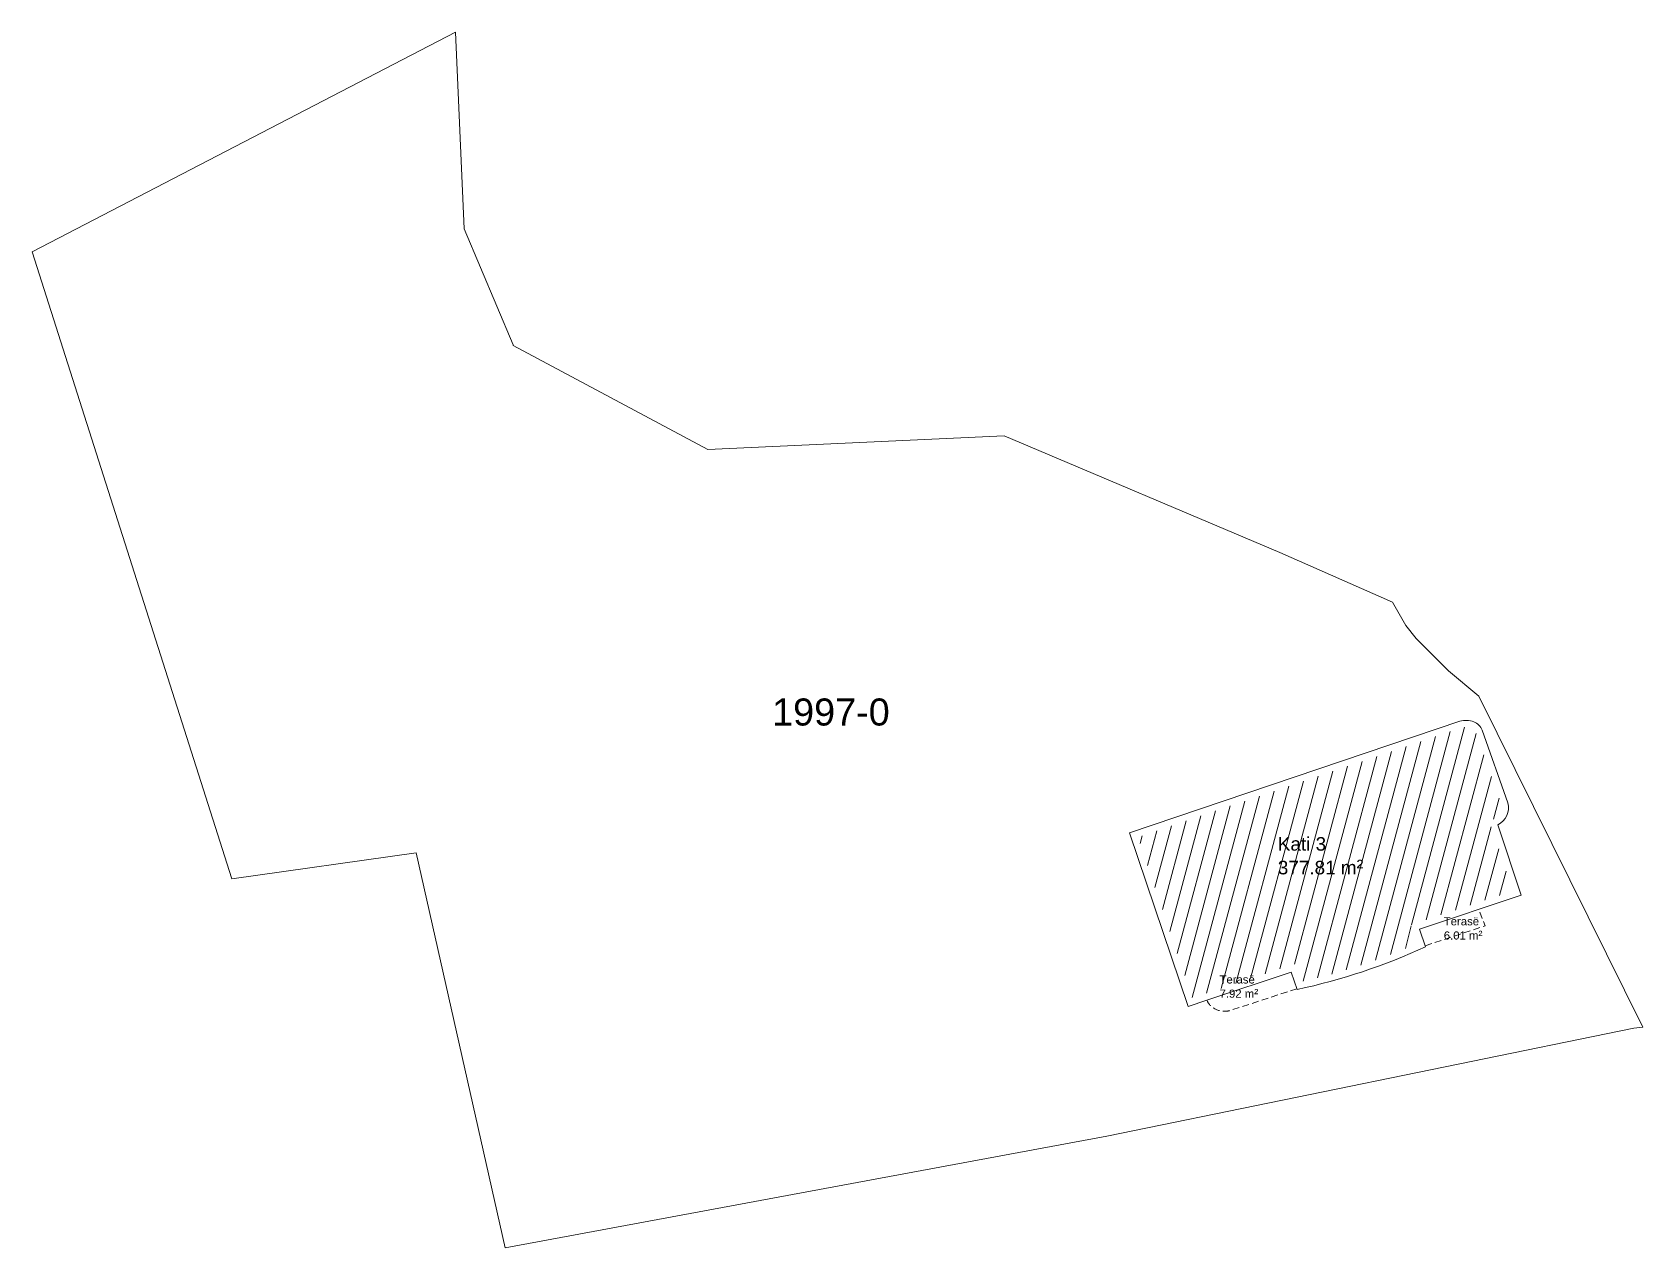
# Model space of a CAD drawing. Header units: metres. Extents: x 7517843 to 7517962, y 4692655 to 4692745.
import ezdxf

# ---------------------------------------------------------------- set-up
doc = ezdxf.new("R2010")
doc.units = ezdxf.units.M
doc.linetypes.add('DASHED', pattern=[0.75, 0.5, -0.25])
doc.layers.add('Etazha', color=7, linetype='Continuous')
doc.layers.add('Nr Parceles Baze', color=7, linetype='Continuous')
for name, color, linetype, lineweight in [('kati 2', 1, 'Continuous', 0), ('kati 2 terase', 171, 'DASHED', 0), ('Parcela baze', 7, 'Continuous', 0), ('Shkallet', 190, 'Continuous', 0)]:
    doc.layers.add(name, color=color, linetype=linetype, lineweight=lineweight)
doc.styles.get("Standard").update_dxf_attribs({"font": 'arial.ttf'})

msp = doc.modelspace()

# ---------------------------------------------------------------- hatches: boundary and pattern name
at = {"layer": 'kati 2'}
h = msp.add_hatch(dxfattribs=at)
h.set_pattern_fill('ANSI31', color=256, scale=0.3, angle=30)
h.paths.add_polyline_path([(7517950.68, 4692686.88, 0.510535), (7517951.6, 4692687.98), (7517949.71, 4692693.33, 0.228817), (7517949.39, 4692693.64, 0.143887), (7517948.67, 4692693.68), (7517924.73, 4692685.59), (7517928.75, 4692673.7), (7517929.66, 4692674), (7517936.36, 4692676.23), (7517936.83, 4692674.91, 0.051203), (7517945.38, 4692677.75), (7517944.91, 4692679.1), (7517952.43, 4692681.61)])
h.paths.add_polyline_path([(7517936.13, 4692676.13), (7517937.52, 4692676.13), (7517937.52, 4692677.52), (7517936.13, 4692677.52)], flags=25)
h.paths.add_polyline_path([(7517936.5, 4692674.46), (7517937.89, 4692674.46), (7517937.89, 4692675.85), (7517936.5, 4692675.85)], flags=25)
h.paths.add_polyline_path([(7517941.08, 4692676.06), (7517942.46, 4692676.06), (7517942.46, 4692677.45), (7517941.08, 4692677.45)], flags=25)
h.paths.add_polyline_path([(7517944.25, 4692676.88), (7517945.63, 4692676.88), (7517945.63, 4692678.27), (7517944.25, 4692678.27)], flags=25)
h.paths.add_polyline_path([(7517944.64, 4692679.02), (7517946.03, 4692679.02), (7517946.03, 4692680.41), (7517944.64, 4692680.41)], flags=24)
h.paths.add_polyline_path([(7517949.82, 4692685.96), (7517951.21, 4692685.96), (7517951.21, 4692687.35), (7517949.82, 4692687.35)], flags=24)
h.paths.add_polyline_path([(7517950.49, 4692687.88), (7517951.87, 4692687.88), (7517951.87, 4692689.27), (7517950.49, 4692689.27)], flags=24)
h.paths.add_polyline_path([(7517948.79, 4692692.45), (7517950.17, 4692692.45), (7517950.17, 4692693.84), (7517948.79, 4692693.84)], flags=9)
h.paths.add_polyline_path([(7517928.61, 4692673.5), (7517929.99, 4692673.5), (7517929.99, 4692674.89), (7517928.61, 4692674.89)], flags=9)
h.paths.add_polyline_path([(7517950, 4692680.79), (7517951.39, 4692680.79), (7517951.39, 4692682.18), (7517950, 4692682.18)], flags=25)
h.paths.add_polyline_path([(7517930.57, 4692673.38), (7517933.73, 4692673.38), (7517933.73, 4692675.68), (7517930.57, 4692675.68)], flags=9)
h.paths.add_polyline_path([(7517934.72, 4692682.27), (7517941.59, 4692682.27), (7517941.59, 4692686.1), (7517934.72, 4692686.1)], flags=24)

# ---------------------------------------------------------------- linework, layer by layer
at = {"layer": 'kati 2', "elevation": 625.72, "flags": 128}
msp.add_lwpolyline([(7517951.33, 4692686.51, 0.364365), (7517952.08, 4692688.12), (7517950.18, 4692693.49, 0.228817), (7517949.56, 4692694.12, 0.14724), (7517948.53, 4692694.16), (7517924.1, 4692685.91), (7517928.43, 4692673.07), (7517929.82, 4692673.53), (7517936.05, 4692675.6), (7517936.5, 4692674.33, 0.056259), (7517946, 4692677.49), (7517945.55, 4692678.78), (7517953.07, 4692681.3)], format="xyb", close=True, dxfattribs=at)
at = {"layer": 'kati 2 terase', "elevation": 625.72, "flags": 128}
msp.add_lwpolyline([(7517945.97, 4692677.56), (7517950.39, 4692679.03), (7517949.94, 4692680.25)], dxfattribs=at)
msp.add_lwpolyline([(7517929.82, 4692673.53, 0.148653), (7517930.3, 4692672.97, 0.173786), (7517931.22, 4692672.73, 0.102518), (7517931.61, 4692672.8), (7517936.48, 4692674.38)], format="xyb", dxfattribs=at)
at = {"layer": 'Parcela baze'}
msp.add_lwpolyline([(7517944.53, 4692701.24), (7517945.31, 4692700.27), (7517947.68, 4692697.88), (7517949.94, 4692696.01), (7517962.05, 4692671.54), (7517961.39, 4692671.48), (7517922.44, 4692663.49), (7517877.94, 4692655.24), (7517871.36, 4692684.43), (7517857.73, 4692682.5), (7517842.98, 4692728.85), (7517874.27, 4692745.09), (7517874.91, 4692730.55), (7517878.53, 4692721.98), (7517878.55, 4692721.92), (7517892.94, 4692714.25), (7517914.84, 4692715.25), (7517935.22, 4692706.63), (7517943.54, 4692702.97), (7517944.53, 4692701.24)], dxfattribs=at)
at = {"layer": 'Shkallet', "elevation": 611.87, "flags": 128}
msp.add_lwpolyline([(7517931.1, 4692674), (7517931.1, 4692674)], dxfattribs=at)
msp.add_lwpolyline([(7517931.1, 4692674), (7517931.1, 4692674)], dxfattribs=at)
msp.add_lwpolyline([(7517931.1, 4692674), (7517931.1, 4692674)], dxfattribs=at)
msp.add_lwpolyline([(7517931.1, 4692674), (7517931.1, 4692674)], dxfattribs=at)

# ---------------------------------------------------------------- texts
at = {"layer": 'Etazha', "width": 7.4367, "attachment_point": 1}
for s, insert, char_height in [('Kati 3 \\P377.81 m{\\H1.0833x;²}', (7517935.07, 4692685.59), 1), ('Terasë\\P6.01 m{\\H1.0833x;²}', (7517947.34, 4692679.67, 622.86), 0.6), ('Terasë\\P7.92 m{\\H1.0833x;²}', (7517930.76, 4692675.37), 0.6)]:
    msp.add_mtext(s, dxfattribs=dict(at, insert=insert, char_height=char_height))
at = {"layer": 'Nr Parceles Baze'}
msp.add_text('1997-0', height=2, dxfattribs=at).set_placement((7517897.68, 4692693.84))

doc.saveas('drawing.dxf')
